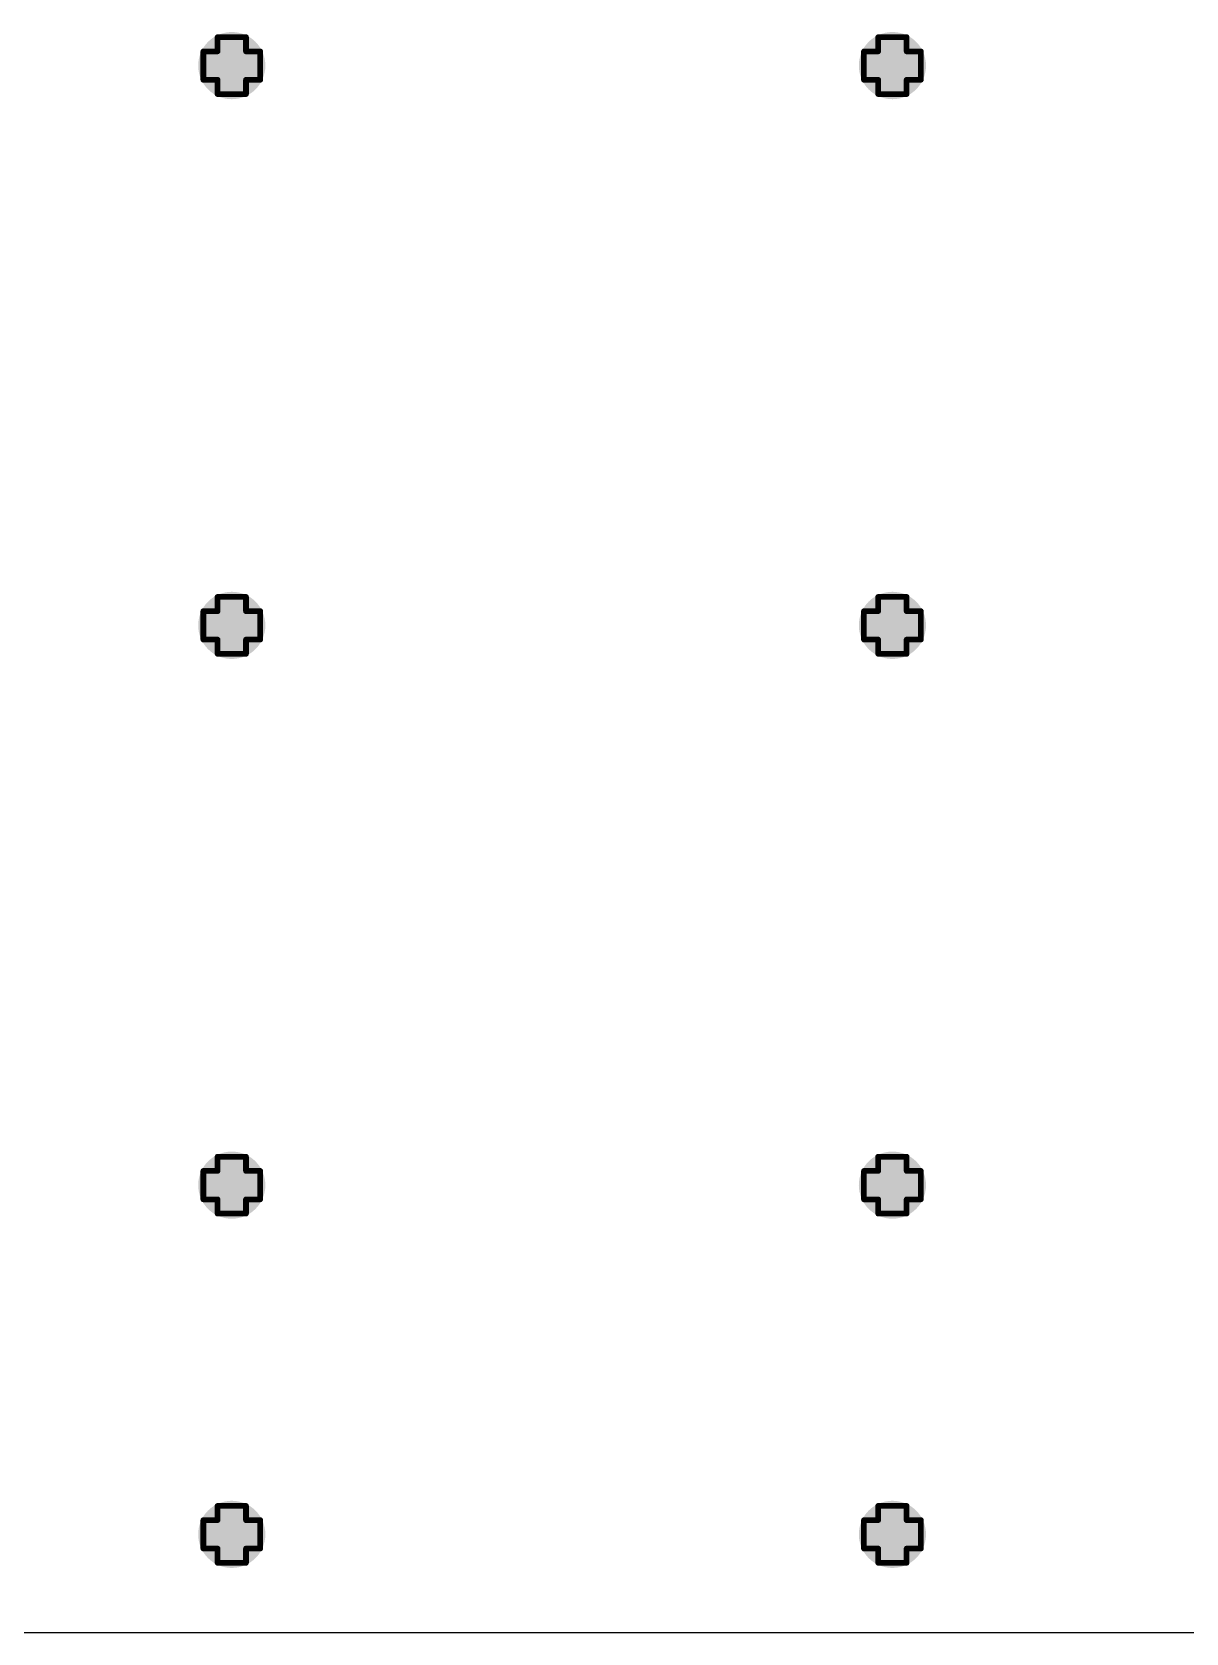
# Model space of a CAD drawing. Header units: inches. Extents: x -0.1 to 10.2, y 0 to 6.5.
# Drawn here: x 3.918 to 4.324, y 0.335 to 0.898 of the extents above; entities that cross this region are included whole.
import ezdxf

# ---------------------------------------------------------------- set-up
doc = ezdxf.new("R2010")
doc.units = ezdxf.units.IN
doc.header["$MEASUREMENT"] = 0
for name, color, linetype in [('Bottom Layer', 5, 'Continuous'), ('Drill Drawing', 1, 'Continuous'), ('Top Layer', 1, 'Continuous'), ('Via Holes', 16, 'Continuous')]:
    doc.layers.add(name, color=color, linetype=linetype)

msp = doc.modelspace()

# ---------------------------------------------------------------- hatches: boundary and pattern name
at = {"layer": 'Bottom Layer'}
h = msp.add_hatch(color=5, dxfattribs=at)
edge = h.paths.add_edge_path()
edge.add_arc((3.98819, 0.88583), 0.01181, 0, 360)
h = msp.add_hatch(color=5, dxfattribs=at)
edge = h.paths.add_edge_path()
edge.add_arc((4.22047, 0.88583), 0.01181, 0, 360)
h = msp.add_hatch(color=5, dxfattribs=at)
edge = h.paths.add_edge_path()
edge.add_arc((3.98819, 0.68898), 0.01181, 0, 360)
h = msp.add_hatch(color=5, dxfattribs=at)
edge = h.paths.add_edge_path()
edge.add_arc((4.22047, 0.68898), 0.01181, 0, 360)
h = msp.add_hatch(color=5, dxfattribs=at)
edge = h.paths.add_edge_path()
edge.add_arc((3.98819, 0.49213), 0.01181, 0, 360)
h = msp.add_hatch(color=5, dxfattribs=at)
edge = h.paths.add_edge_path()
edge.add_arc((4.22047, 0.49213), 0.01181, 0, 360)
h = msp.add_hatch(color=5, dxfattribs=at)
edge = h.paths.add_edge_path()
edge.add_arc((3.98819, 0.36933), 0.01181, 0, 360)
h = msp.add_hatch(color=5, dxfattribs=at)
edge = h.paths.add_edge_path()
edge.add_arc((4.22047, 0.36933), 0.01181, 0, 360)
at = {"layer": 'Top Layer'}
h = msp.add_hatch(color=1, dxfattribs=at)
edge = h.paths.add_edge_path()
edge.add_arc((3.98819, 0.88583), 0.01181, 0, 360)
h = msp.add_hatch(color=1, dxfattribs=at)
edge = h.paths.add_edge_path()
edge.add_arc((4.22047, 0.88583), 0.01181, 0, 360)
h = msp.add_hatch(color=1, dxfattribs=at)
edge = h.paths.add_edge_path()
edge.add_arc((3.98819, 0.68898), 0.01181, 0, 360)
h = msp.add_hatch(color=1, dxfattribs=at)
edge = h.paths.add_edge_path()
edge.add_arc((4.22047, 0.68898), 0.01181, 0, 360)
h = msp.add_hatch(color=1, dxfattribs=at)
edge = h.paths.add_edge_path()
edge.add_arc((3.98819, 0.49213), 0.01181, 0, 360)
h = msp.add_hatch(color=1, dxfattribs=at)
edge = h.paths.add_edge_path()
edge.add_arc((4.22047, 0.49213), 0.01181, 0, 360)
h = msp.add_hatch(color=1, dxfattribs=at)
edge = h.paths.add_edge_path()
edge.add_arc((3.98819, 0.36933), 0.01181, 0, 360)
h = msp.add_hatch(color=1, dxfattribs=at)
edge = h.paths.add_edge_path()
edge.add_arc((4.22047, 0.36933), 0.01181, 0, 360)
at = {"layer": 'Via Holes'}
h = msp.add_hatch(color=7, dxfattribs=at)
edge = h.paths.add_edge_path()
edge.add_arc((3.98819, 0.88583), 0.00591, 0, 360)
h = msp.add_hatch(color=7, dxfattribs=at)
edge = h.paths.add_edge_path()
edge.add_arc((4.22047, 0.88583), 0.00591, 0, 360)
h = msp.add_hatch(color=7, dxfattribs=at)
edge = h.paths.add_edge_path()
edge.add_arc((3.98819, 0.68898), 0.00591, 0, 360)
h = msp.add_hatch(color=7, dxfattribs=at)
edge = h.paths.add_edge_path()
edge.add_arc((4.22047, 0.68898), 0.00591, 0, 360)
h = msp.add_hatch(color=7, dxfattribs=at)
edge = h.paths.add_edge_path()
edge.add_arc((3.98819, 0.49213), 0.00591, 0, 360)
h = msp.add_hatch(color=7, dxfattribs=at)
edge = h.paths.add_edge_path()
edge.add_arc((4.22047, 0.49213), 0.00591, 0, 360)
h = msp.add_hatch(color=7, dxfattribs=at)
edge = h.paths.add_edge_path()
edge.add_arc((3.98819, 0.36933), 0.00591, 0, 360)
h = msp.add_hatch(color=7, dxfattribs=at)
edge = h.paths.add_edge_path()
edge.add_arc((4.22047, 0.36933), 0.00591, 0, 360)

# ---------------------------------------------------------------- linework, layer by layer
at = {"layer": 'Bottom Layer'}
msp.add_line((4.70912, 0.33465), (0.01529, 0.33465), dxfattribs=at)
at = {"layer": 'Drill Drawing'}
for points in [[(3.98319, 0.89083, 0.002, 0.002, 0), (3.98319, 0.89583, 0.002, 0.002, 0)], [(3.98319, 0.89583, 0.002, 0.002, 0), (3.99319, 0.89583, 0.002, 0.002, 0)], [(3.99319, 0.89083, 0.002, 0.002, 0), (3.99319, 0.89583, 0.002, 0.002, 0)], [(4.21547, 0.89083, 0.002, 0.002, 0), (4.21547, 0.89583, 0.002, 0.002, 0)], [(4.21547, 0.89583, 0.002, 0.002, 0), (4.22547, 0.89583, 0.002, 0.002, 0)], [(4.22547, 0.89083, 0.002, 0.002, 0), (4.22547, 0.89583, 0.002, 0.002, 0)], [(3.97819, 0.88083, 0.002, 0.002, 0), (3.97819, 0.89083, 0.002, 0.002, 0)], [(3.97819, 0.89083, 0.002, 0.002, 0), (3.98319, 0.89083, 0.002, 0.002, 0)], [(3.99319, 0.89083, 0.002, 0.002, 0), (3.99819, 0.89083, 0.002, 0.002, 0)], [(3.99819, 0.88083, 0.002, 0.002, 0), (3.99819, 0.89083, 0.002, 0.002, 0)], [(4.21047, 0.88083, 0.002, 0.002, 0), (4.21047, 0.89083, 0.002, 0.002, 0)], [(4.21047, 0.89083, 0.002, 0.002, 0), (4.21547, 0.89083, 0.002, 0.002, 0)], [(4.22547, 0.89083, 0.002, 0.002, 0), (4.23047, 0.89083, 0.002, 0.002, 0)], [(4.23047, 0.88083, 0.002, 0.002, 0), (4.23047, 0.89083, 0.002, 0.002, 0)], [(3.97819, 0.88083, 0.002, 0.002, 0), (3.98319, 0.88083, 0.002, 0.002, 0)], [(3.98319, 0.87583, 0.002, 0.002, 0), (3.98319, 0.88083, 0.002, 0.002, 0)], [(3.99319, 0.88083, 0.002, 0.002, 0), (3.99819, 0.88083, 0.002, 0.002, 0)], [(3.99319, 0.87583, 0.002, 0.002, 0), (3.99319, 0.88083, 0.002, 0.002, 0)], [(4.21047, 0.88083, 0.002, 0.002, 0), (4.21547, 0.88083, 0.002, 0.002, 0)], [(4.21547, 0.87583, 0.002, 0.002, 0), (4.21547, 0.88083, 0.002, 0.002, 0)], [(4.22547, 0.88083, 0.002, 0.002, 0), (4.23047, 0.88083, 0.002, 0.002, 0)], [(4.22547, 0.87583, 0.002, 0.002, 0), (4.22547, 0.88083, 0.002, 0.002, 0)], [(3.98319, 0.87583, 0.002, 0.002, 0), (3.99319, 0.87583, 0.002, 0.002, 0)], [(4.21547, 0.87583, 0.002, 0.002, 0), (4.22547, 0.87583, 0.002, 0.002, 0)], [(3.98319, 0.69398, 0.002, 0.002, 0), (3.98319, 0.69898, 0.002, 0.002, 0)], [(3.98319, 0.69898, 0.002, 0.002, 0), (3.99319, 0.69898, 0.002, 0.002, 0)], [(3.99319, 0.69398, 0.002, 0.002, 0), (3.99319, 0.69898, 0.002, 0.002, 0)], [(4.21547, 0.69398, 0.002, 0.002, 0), (4.21547, 0.69898, 0.002, 0.002, 0)], [(4.21547, 0.69898, 0.002, 0.002, 0), (4.22547, 0.69898, 0.002, 0.002, 0)], [(4.22547, 0.69398, 0.002, 0.002, 0), (4.22547, 0.69898, 0.002, 0.002, 0)], [(3.97819, 0.68398, 0.002, 0.002, 0), (3.97819, 0.69398, 0.002, 0.002, 0)], [(3.97819, 0.69398, 0.002, 0.002, 0), (3.98319, 0.69398, 0.002, 0.002, 0)], [(3.99319, 0.69398, 0.002, 0.002, 0), (3.99819, 0.69398, 0.002, 0.002, 0)], [(3.99819, 0.68398, 0.002, 0.002, 0), (3.99819, 0.69398, 0.002, 0.002, 0)], [(4.21047, 0.68398, 0.002, 0.002, 0), (4.21047, 0.69398, 0.002, 0.002, 0)], [(4.21047, 0.69398, 0.002, 0.002, 0), (4.21547, 0.69398, 0.002, 0.002, 0)], [(4.22547, 0.69398, 0.002, 0.002, 0), (4.23047, 0.69398, 0.002, 0.002, 0)], [(4.23047, 0.68398, 0.002, 0.002, 0), (4.23047, 0.69398, 0.002, 0.002, 0)], [(3.97819, 0.68398, 0.002, 0.002, 0), (3.98319, 0.68398, 0.002, 0.002, 0)], [(3.98319, 0.67898, 0.002, 0.002, 0), (3.98319, 0.68398, 0.002, 0.002, 0)], [(3.99319, 0.68398, 0.002, 0.002, 0), (3.99819, 0.68398, 0.002, 0.002, 0)], [(3.99319, 0.67898, 0.002, 0.002, 0), (3.99319, 0.68398, 0.002, 0.002, 0)], [(4.21047, 0.68398, 0.002, 0.002, 0), (4.21547, 0.68398, 0.002, 0.002, 0)], [(4.21547, 0.67898, 0.002, 0.002, 0), (4.21547, 0.68398, 0.002, 0.002, 0)], [(4.22547, 0.68398, 0.002, 0.002, 0), (4.23047, 0.68398, 0.002, 0.002, 0)], [(4.22547, 0.67898, 0.002, 0.002, 0), (4.22547, 0.68398, 0.002, 0.002, 0)], [(3.98319, 0.67898, 0.002, 0.002, 0), (3.99319, 0.67898, 0.002, 0.002, 0)], [(4.21547, 0.67898, 0.002, 0.002, 0), (4.22547, 0.67898, 0.002, 0.002, 0)], [(3.98319, 0.49713, 0.002, 0.002, 0), (3.98319, 0.50213, 0.002, 0.002, 0)], [(3.98319, 0.50213, 0.002, 0.002, 0), (3.99319, 0.50213, 0.002, 0.002, 0)], [(3.99319, 0.49713, 0.002, 0.002, 0), (3.99319, 0.50213, 0.002, 0.002, 0)], [(4.21547, 0.49713, 0.002, 0.002, 0), (4.21547, 0.50213, 0.002, 0.002, 0)], [(4.21547, 0.50213, 0.002, 0.002, 0), (4.22547, 0.50213, 0.002, 0.002, 0)], [(4.22547, 0.49713, 0.002, 0.002, 0), (4.22547, 0.50213, 0.002, 0.002, 0)], [(3.97819, 0.48713, 0.002, 0.002, 0), (3.97819, 0.49713, 0.002, 0.002, 0)], [(3.97819, 0.49713, 0.002, 0.002, 0), (3.98319, 0.49713, 0.002, 0.002, 0)], [(3.99319, 0.49713, 0.002, 0.002, 0), (3.99819, 0.49713, 0.002, 0.002, 0)], [(3.99819, 0.48713, 0.002, 0.002, 0), (3.99819, 0.49713, 0.002, 0.002, 0)], [(4.21047, 0.48713, 0.002, 0.002, 0), (4.21047, 0.49713, 0.002, 0.002, 0)], [(4.21047, 0.49713, 0.002, 0.002, 0), (4.21547, 0.49713, 0.002, 0.002, 0)], [(4.22547, 0.49713, 0.002, 0.002, 0), (4.23047, 0.49713, 0.002, 0.002, 0)], [(4.23047, 0.48713, 0.002, 0.002, 0), (4.23047, 0.49713, 0.002, 0.002, 0)], [(3.97819, 0.48713, 0.002, 0.002, 0), (3.98319, 0.48713, 0.002, 0.002, 0)], [(3.98319, 0.48213, 0.002, 0.002, 0), (3.98319, 0.48713, 0.002, 0.002, 0)], [(3.99319, 0.48713, 0.002, 0.002, 0), (3.99819, 0.48713, 0.002, 0.002, 0)], [(3.99319, 0.48213, 0.002, 0.002, 0), (3.99319, 0.48713, 0.002, 0.002, 0)], [(4.21047, 0.48713, 0.002, 0.002, 0), (4.21547, 0.48713, 0.002, 0.002, 0)], [(4.21547, 0.48213, 0.002, 0.002, 0), (4.21547, 0.48713, 0.002, 0.002, 0)], [(4.22547, 0.48713, 0.002, 0.002, 0), (4.23047, 0.48713, 0.002, 0.002, 0)], [(4.22547, 0.48213, 0.002, 0.002, 0), (4.22547, 0.48713, 0.002, 0.002, 0)], [(3.98319, 0.48213, 0.002, 0.002, 0), (3.99319, 0.48213, 0.002, 0.002, 0)], [(4.21547, 0.48213, 0.002, 0.002, 0), (4.22547, 0.48213, 0.002, 0.002, 0)], [(3.98319, 0.37433, 0.002, 0.002, 0), (3.98319, 0.37933, 0.002, 0.002, 0)], [(3.98319, 0.37933, 0.002, 0.002, 0), (3.99319, 0.37933, 0.002, 0.002, 0)], [(3.99319, 0.37433, 0.002, 0.002, 0), (3.99319, 0.37933, 0.002, 0.002, 0)], [(4.21547, 0.37433, 0.002, 0.002, 0), (4.21547, 0.37933, 0.002, 0.002, 0)], [(4.21547, 0.37933, 0.002, 0.002, 0), (4.22547, 0.37933, 0.002, 0.002, 0)], [(4.22547, 0.37433, 0.002, 0.002, 0), (4.22547, 0.37933, 0.002, 0.002, 0)], [(3.97819, 0.36433, 0.002, 0.002, 0), (3.97819, 0.37433, 0.002, 0.002, 0)], [(3.97819, 0.37433, 0.002, 0.002, 0), (3.98319, 0.37433, 0.002, 0.002, 0)], [(3.99319, 0.37433, 0.002, 0.002, 0), (3.99819, 0.37433, 0.002, 0.002, 0)], [(3.99819, 0.36433, 0.002, 0.002, 0), (3.99819, 0.37433, 0.002, 0.002, 0)], [(4.21047, 0.36433, 0.002, 0.002, 0), (4.21047, 0.37433, 0.002, 0.002, 0)], [(4.21047, 0.37433, 0.002, 0.002, 0), (4.21547, 0.37433, 0.002, 0.002, 0)], [(4.22547, 0.37433, 0.002, 0.002, 0), (4.23047, 0.37433, 0.002, 0.002, 0)], [(4.23047, 0.36433, 0.002, 0.002, 0), (4.23047, 0.37433, 0.002, 0.002, 0)], [(3.97819, 0.36433, 0.002, 0.002, 0), (3.98319, 0.36433, 0.002, 0.002, 0)], [(3.98319, 0.35933, 0.002, 0.002, 0), (3.98319, 0.36433, 0.002, 0.002, 0)], [(3.98319, 0.35933, 0.002, 0.002, 0), (3.99319, 0.35933, 0.002, 0.002, 0)], [(3.99319, 0.36433, 0.002, 0.002, 0), (3.99819, 0.36433, 0.002, 0.002, 0)], [(3.99319, 0.35933, 0.002, 0.002, 0), (3.99319, 0.36433, 0.002, 0.002, 0)], [(4.21047, 0.36433, 0.002, 0.002, 0), (4.21547, 0.36433, 0.002, 0.002, 0)], [(4.21547, 0.35933, 0.002, 0.002, 0), (4.21547, 0.36433, 0.002, 0.002, 0)], [(4.21547, 0.35933, 0.002, 0.002, 0), (4.22547, 0.35933, 0.002, 0.002, 0)], [(4.22547, 0.36433, 0.002, 0.002, 0), (4.23047, 0.36433, 0.002, 0.002, 0)], [(4.22547, 0.35933, 0.002, 0.002, 0), (4.22547, 0.36433, 0.002, 0.002, 0)]]:
    msp.add_lwpolyline(points, format="xyseb", dxfattribs=at)
for points in [[(3.98269, 0.89583, 0.001, 0.001, 1), (3.98369, 0.89583, 0.001, 0.001, 1)], [(3.98269, 0.89583, 0.001, 0.001, 1), (3.98369, 0.89583, 0.001, 0.001, 1)], [(3.99269, 0.89583, 0.001, 0.001, 1), (3.99369, 0.89583, 0.001, 0.001, 1)], [(3.99269, 0.89583, 0.001, 0.001, 1), (3.99369, 0.89583, 0.001, 0.001, 1)], [(4.21497, 0.89583, 0.001, 0.001, 1), (4.21597, 0.89583, 0.001, 0.001, 1)], [(4.21497, 0.89583, 0.001, 0.001, 1), (4.21597, 0.89583, 0.001, 0.001, 1)], [(4.22497, 0.89583, 0.001, 0.001, 1), (4.22597, 0.89583, 0.001, 0.001, 1)], [(4.22497, 0.89583, 0.001, 0.001, 1), (4.22597, 0.89583, 0.001, 0.001, 1)], [(3.97769, 0.89083, 0.001, 0.001, 1), (3.97869, 0.89083, 0.001, 0.001, 1)], [(3.97769, 0.89083, 0.001, 0.001, 1), (3.97869, 0.89083, 0.001, 0.001, 1)], [(3.98269, 0.89083, 0.001, 0.001, 1), (3.98369, 0.89083, 0.001, 0.001, 1)], [(3.98269, 0.89083, 0.001, 0.001, 1), (3.98369, 0.89083, 0.001, 0.001, 1)], [(3.99269, 0.89083, 0.001, 0.001, 1), (3.99369, 0.89083, 0.001, 0.001, 1)], [(3.99269, 0.89083, 0.001, 0.001, 1), (3.99369, 0.89083, 0.001, 0.001, 1)], [(3.99769, 0.89083, 0.001, 0.001, 1), (3.99869, 0.89083, 0.001, 0.001, 1)], [(3.99769, 0.89083, 0.001, 0.001, 1), (3.99869, 0.89083, 0.001, 0.001, 1)], [(4.20997, 0.89083, 0.001, 0.001, 1), (4.21097, 0.89083, 0.001, 0.001, 1)], [(4.20997, 0.89083, 0.001, 0.001, 1), (4.21097, 0.89083, 0.001, 0.001, 1)], [(4.21497, 0.89083, 0.001, 0.001, 1), (4.21597, 0.89083, 0.001, 0.001, 1)], [(4.21497, 0.89083, 0.001, 0.001, 1), (4.21597, 0.89083, 0.001, 0.001, 1)], [(4.22497, 0.89083, 0.001, 0.001, 1), (4.22597, 0.89083, 0.001, 0.001, 1)], [(4.22497, 0.89083, 0.001, 0.001, 1), (4.22597, 0.89083, 0.001, 0.001, 1)], [(4.22997, 0.89083, 0.001, 0.001, 1), (4.23097, 0.89083, 0.001, 0.001, 1)], [(4.22997, 0.89083, 0.001, 0.001, 1), (4.23097, 0.89083, 0.001, 0.001, 1)], [(3.97769, 0.88083, 0.001, 0.001, 1), (3.97869, 0.88083, 0.001, 0.001, 1)], [(3.97769, 0.88083, 0.001, 0.001, 1), (3.97869, 0.88083, 0.001, 0.001, 1)], [(3.98269, 0.88083, 0.001, 0.001, 1), (3.98369, 0.88083, 0.001, 0.001, 1)], [(3.98269, 0.88083, 0.001, 0.001, 1), (3.98369, 0.88083, 0.001, 0.001, 1)], [(3.99269, 0.88083, 0.001, 0.001, 1), (3.99369, 0.88083, 0.001, 0.001, 1)], [(3.99269, 0.88083, 0.001, 0.001, 1), (3.99369, 0.88083, 0.001, 0.001, 1)], [(3.99769, 0.88083, 0.001, 0.001, 1), (3.99869, 0.88083, 0.001, 0.001, 1)], [(3.99769, 0.88083, 0.001, 0.001, 1), (3.99869, 0.88083, 0.001, 0.001, 1)], [(4.20997, 0.88083, 0.001, 0.001, 1), (4.21097, 0.88083, 0.001, 0.001, 1)], [(4.20997, 0.88083, 0.001, 0.001, 1), (4.21097, 0.88083, 0.001, 0.001, 1)], [(4.21497, 0.88083, 0.001, 0.001, 1), (4.21597, 0.88083, 0.001, 0.001, 1)], [(4.21497, 0.88083, 0.001, 0.001, 1), (4.21597, 0.88083, 0.001, 0.001, 1)], [(4.22497, 0.88083, 0.001, 0.001, 1), (4.22597, 0.88083, 0.001, 0.001, 1)], [(4.22497, 0.88083, 0.001, 0.001, 1), (4.22597, 0.88083, 0.001, 0.001, 1)], [(4.22997, 0.88083, 0.001, 0.001, 1), (4.23097, 0.88083, 0.001, 0.001, 1)], [(4.22997, 0.88083, 0.001, 0.001, 1), (4.23097, 0.88083, 0.001, 0.001, 1)], [(3.98269, 0.87583, 0.001, 0.001, 1), (3.98369, 0.87583, 0.001, 0.001, 1)], [(3.98269, 0.87583, 0.001, 0.001, 1), (3.98369, 0.87583, 0.001, 0.001, 1)], [(3.99269, 0.87583, 0.001, 0.001, 1), (3.99369, 0.87583, 0.001, 0.001, 1)], [(3.99269, 0.87583, 0.001, 0.001, 1), (3.99369, 0.87583, 0.001, 0.001, 1)], [(4.21497, 0.87583, 0.001, 0.001, 1), (4.21597, 0.87583, 0.001, 0.001, 1)], [(4.21497, 0.87583, 0.001, 0.001, 1), (4.21597, 0.87583, 0.001, 0.001, 1)], [(4.22497, 0.87583, 0.001, 0.001, 1), (4.22597, 0.87583, 0.001, 0.001, 1)], [(4.22497, 0.87583, 0.001, 0.001, 1), (4.22597, 0.87583, 0.001, 0.001, 1)], [(3.98269, 0.69898, 0.001, 0.001, 1), (3.98369, 0.69898, 0.001, 0.001, 1)], [(3.98269, 0.69898, 0.001, 0.001, 1), (3.98369, 0.69898, 0.001, 0.001, 1)], [(3.99269, 0.69898, 0.001, 0.001, 1), (3.99369, 0.69898, 0.001, 0.001, 1)], [(3.99269, 0.69898, 0.001, 0.001, 1), (3.99369, 0.69898, 0.001, 0.001, 1)], [(4.21497, 0.69898, 0.001, 0.001, 1), (4.21597, 0.69898, 0.001, 0.001, 1)], [(4.21497, 0.69898, 0.001, 0.001, 1), (4.21597, 0.69898, 0.001, 0.001, 1)], [(4.22497, 0.69898, 0.001, 0.001, 1), (4.22597, 0.69898, 0.001, 0.001, 1)], [(4.22497, 0.69898, 0.001, 0.001, 1), (4.22597, 0.69898, 0.001, 0.001, 1)], [(3.97769, 0.69398, 0.001, 0.001, 1), (3.97869, 0.69398, 0.001, 0.001, 1)], [(3.97769, 0.69398, 0.001, 0.001, 1), (3.97869, 0.69398, 0.001, 0.001, 1)], [(3.98269, 0.69398, 0.001, 0.001, 1), (3.98369, 0.69398, 0.001, 0.001, 1)], [(3.98269, 0.69398, 0.001, 0.001, 1), (3.98369, 0.69398, 0.001, 0.001, 1)], [(3.99269, 0.69398, 0.001, 0.001, 1), (3.99369, 0.69398, 0.001, 0.001, 1)], [(3.99269, 0.69398, 0.001, 0.001, 1), (3.99369, 0.69398, 0.001, 0.001, 1)], [(3.99769, 0.69398, 0.001, 0.001, 1), (3.99869, 0.69398, 0.001, 0.001, 1)], [(3.99769, 0.69398, 0.001, 0.001, 1), (3.99869, 0.69398, 0.001, 0.001, 1)], [(4.20997, 0.69398, 0.001, 0.001, 1), (4.21097, 0.69398, 0.001, 0.001, 1)], [(4.20997, 0.69398, 0.001, 0.001, 1), (4.21097, 0.69398, 0.001, 0.001, 1)], [(4.21497, 0.69398, 0.001, 0.001, 1), (4.21597, 0.69398, 0.001, 0.001, 1)], [(4.21497, 0.69398, 0.001, 0.001, 1), (4.21597, 0.69398, 0.001, 0.001, 1)], [(4.22497, 0.69398, 0.001, 0.001, 1), (4.22597, 0.69398, 0.001, 0.001, 1)], [(4.22497, 0.69398, 0.001, 0.001, 1), (4.22597, 0.69398, 0.001, 0.001, 1)], [(4.22997, 0.69398, 0.001, 0.001, 1), (4.23097, 0.69398, 0.001, 0.001, 1)], [(4.22997, 0.69398, 0.001, 0.001, 1), (4.23097, 0.69398, 0.001, 0.001, 1)], [(3.97769, 0.68398, 0.001, 0.001, 1), (3.97869, 0.68398, 0.001, 0.001, 1)], [(3.97769, 0.68398, 0.001, 0.001, 1), (3.97869, 0.68398, 0.001, 0.001, 1)], [(3.98269, 0.68398, 0.001, 0.001, 1), (3.98369, 0.68398, 0.001, 0.001, 1)], [(3.98269, 0.68398, 0.001, 0.001, 1), (3.98369, 0.68398, 0.001, 0.001, 1)], [(3.99269, 0.68398, 0.001, 0.001, 1), (3.99369, 0.68398, 0.001, 0.001, 1)], [(3.99269, 0.68398, 0.001, 0.001, 1), (3.99369, 0.68398, 0.001, 0.001, 1)], [(3.99769, 0.68398, 0.001, 0.001, 1), (3.99869, 0.68398, 0.001, 0.001, 1)], [(3.99769, 0.68398, 0.001, 0.001, 1), (3.99869, 0.68398, 0.001, 0.001, 1)], [(4.20997, 0.68398, 0.001, 0.001, 1), (4.21097, 0.68398, 0.001, 0.001, 1)], [(4.20997, 0.68398, 0.001, 0.001, 1), (4.21097, 0.68398, 0.001, 0.001, 1)], [(4.21497, 0.68398, 0.001, 0.001, 1), (4.21597, 0.68398, 0.001, 0.001, 1)], [(4.21497, 0.68398, 0.001, 0.001, 1), (4.21597, 0.68398, 0.001, 0.001, 1)], [(4.22497, 0.68398, 0.001, 0.001, 1), (4.22597, 0.68398, 0.001, 0.001, 1)], [(4.22497, 0.68398, 0.001, 0.001, 1), (4.22597, 0.68398, 0.001, 0.001, 1)], [(4.22997, 0.68398, 0.001, 0.001, 1), (4.23097, 0.68398, 0.001, 0.001, 1)], [(4.22997, 0.68398, 0.001, 0.001, 1), (4.23097, 0.68398, 0.001, 0.001, 1)], [(3.98269, 0.67898, 0.001, 0.001, 1), (3.98369, 0.67898, 0.001, 0.001, 1)], [(3.98269, 0.67898, 0.001, 0.001, 1), (3.98369, 0.67898, 0.001, 0.001, 1)], [(3.99269, 0.67898, 0.001, 0.001, 1), (3.99369, 0.67898, 0.001, 0.001, 1)], [(3.99269, 0.67898, 0.001, 0.001, 1), (3.99369, 0.67898, 0.001, 0.001, 1)], [(4.21497, 0.67898, 0.001, 0.001, 1), (4.21597, 0.67898, 0.001, 0.001, 1)], [(4.21497, 0.67898, 0.001, 0.001, 1), (4.21597, 0.67898, 0.001, 0.001, 1)], [(4.22497, 0.67898, 0.001, 0.001, 1), (4.22597, 0.67898, 0.001, 0.001, 1)], [(4.22497, 0.67898, 0.001, 0.001, 1), (4.22597, 0.67898, 0.001, 0.001, 1)], [(3.98269, 0.50213, 0.001, 0.001, 1), (3.98369, 0.50213, 0.001, 0.001, 1)], [(3.98269, 0.50213, 0.001, 0.001, 1), (3.98369, 0.50213, 0.001, 0.001, 1)], [(3.99269, 0.50213, 0.001, 0.001, 1), (3.99369, 0.50213, 0.001, 0.001, 1)], [(3.99269, 0.50213, 0.001, 0.001, 1), (3.99369, 0.50213, 0.001, 0.001, 1)], [(4.21497, 0.50213, 0.001, 0.001, 1), (4.21597, 0.50213, 0.001, 0.001, 1)], [(4.21497, 0.50213, 0.001, 0.001, 1), (4.21597, 0.50213, 0.001, 0.001, 1)], [(4.22497, 0.50213, 0.001, 0.001, 1), (4.22597, 0.50213, 0.001, 0.001, 1)], [(4.22497, 0.50213, 0.001, 0.001, 1), (4.22597, 0.50213, 0.001, 0.001, 1)], [(3.97769, 0.49713, 0.001, 0.001, 1), (3.97869, 0.49713, 0.001, 0.001, 1)], [(3.97769, 0.49713, 0.001, 0.001, 1), (3.97869, 0.49713, 0.001, 0.001, 1)], [(3.98269, 0.49713, 0.001, 0.001, 1), (3.98369, 0.49713, 0.001, 0.001, 1)], [(3.98269, 0.49713, 0.001, 0.001, 1), (3.98369, 0.49713, 0.001, 0.001, 1)], [(3.99269, 0.49713, 0.001, 0.001, 1), (3.99369, 0.49713, 0.001, 0.001, 1)], [(3.99269, 0.49713, 0.001, 0.001, 1), (3.99369, 0.49713, 0.001, 0.001, 1)], [(3.99769, 0.49713, 0.001, 0.001, 1), (3.99869, 0.49713, 0.001, 0.001, 1)], [(3.99769, 0.49713, 0.001, 0.001, 1), (3.99869, 0.49713, 0.001, 0.001, 1)], [(4.20997, 0.49713, 0.001, 0.001, 1), (4.21097, 0.49713, 0.001, 0.001, 1)], [(4.20997, 0.49713, 0.001, 0.001, 1), (4.21097, 0.49713, 0.001, 0.001, 1)], [(4.21497, 0.49713, 0.001, 0.001, 1), (4.21597, 0.49713, 0.001, 0.001, 1)], [(4.21497, 0.49713, 0.001, 0.001, 1), (4.21597, 0.49713, 0.001, 0.001, 1)], [(4.22497, 0.49713, 0.001, 0.001, 1), (4.22597, 0.49713, 0.001, 0.001, 1)], [(4.22497, 0.49713, 0.001, 0.001, 1), (4.22597, 0.49713, 0.001, 0.001, 1)], [(4.22997, 0.49713, 0.001, 0.001, 1), (4.23097, 0.49713, 0.001, 0.001, 1)], [(4.22997, 0.49713, 0.001, 0.001, 1), (4.23097, 0.49713, 0.001, 0.001, 1)], [(3.97769, 0.48713, 0.001, 0.001, 1), (3.97869, 0.48713, 0.001, 0.001, 1)], [(3.97769, 0.48713, 0.001, 0.001, 1), (3.97869, 0.48713, 0.001, 0.001, 1)], [(3.98269, 0.48713, 0.001, 0.001, 1), (3.98369, 0.48713, 0.001, 0.001, 1)], [(3.98269, 0.48713, 0.001, 0.001, 1), (3.98369, 0.48713, 0.001, 0.001, 1)], [(3.99269, 0.48713, 0.001, 0.001, 1), (3.99369, 0.48713, 0.001, 0.001, 1)], [(3.99269, 0.48713, 0.001, 0.001, 1), (3.99369, 0.48713, 0.001, 0.001, 1)], [(3.99769, 0.48713, 0.001, 0.001, 1), (3.99869, 0.48713, 0.001, 0.001, 1)], [(3.99769, 0.48713, 0.001, 0.001, 1), (3.99869, 0.48713, 0.001, 0.001, 1)], [(4.20997, 0.48713, 0.001, 0.001, 1), (4.21097, 0.48713, 0.001, 0.001, 1)], [(4.20997, 0.48713, 0.001, 0.001, 1), (4.21097, 0.48713, 0.001, 0.001, 1)], [(4.21497, 0.48713, 0.001, 0.001, 1), (4.21597, 0.48713, 0.001, 0.001, 1)], [(4.21497, 0.48713, 0.001, 0.001, 1), (4.21597, 0.48713, 0.001, 0.001, 1)], [(4.22497, 0.48713, 0.001, 0.001, 1), (4.22597, 0.48713, 0.001, 0.001, 1)], [(4.22497, 0.48713, 0.001, 0.001, 1), (4.22597, 0.48713, 0.001, 0.001, 1)], [(4.22997, 0.48713, 0.001, 0.001, 1), (4.23097, 0.48713, 0.001, 0.001, 1)], [(4.22997, 0.48713, 0.001, 0.001, 1), (4.23097, 0.48713, 0.001, 0.001, 1)], [(3.98269, 0.48213, 0.001, 0.001, 1), (3.98369, 0.48213, 0.001, 0.001, 1)], [(3.98269, 0.48213, 0.001, 0.001, 1), (3.98369, 0.48213, 0.001, 0.001, 1)], [(3.99269, 0.48213, 0.001, 0.001, 1), (3.99369, 0.48213, 0.001, 0.001, 1)], [(3.99269, 0.48213, 0.001, 0.001, 1), (3.99369, 0.48213, 0.001, 0.001, 1)], [(4.21497, 0.48213, 0.001, 0.001, 1), (4.21597, 0.48213, 0.001, 0.001, 1)], [(4.21497, 0.48213, 0.001, 0.001, 1), (4.21597, 0.48213, 0.001, 0.001, 1)], [(4.22497, 0.48213, 0.001, 0.001, 1), (4.22597, 0.48213, 0.001, 0.001, 1)], [(4.22497, 0.48213, 0.001, 0.001, 1), (4.22597, 0.48213, 0.001, 0.001, 1)], [(3.98269, 0.37933, 0.001, 0.001, 1), (3.98369, 0.37933, 0.001, 0.001, 1)], [(3.98269, 0.37933, 0.001, 0.001, 1), (3.98369, 0.37933, 0.001, 0.001, 1)], [(3.99269, 0.37933, 0.001, 0.001, 1), (3.99369, 0.37933, 0.001, 0.001, 1)], [(3.99269, 0.37933, 0.001, 0.001, 1), (3.99369, 0.37933, 0.001, 0.001, 1)], [(4.21497, 0.37933, 0.001, 0.001, 1), (4.21597, 0.37933, 0.001, 0.001, 1)], [(4.21497, 0.37933, 0.001, 0.001, 1), (4.21597, 0.37933, 0.001, 0.001, 1)], [(4.22497, 0.37933, 0.001, 0.001, 1), (4.22597, 0.37933, 0.001, 0.001, 1)], [(4.22497, 0.37933, 0.001, 0.001, 1), (4.22597, 0.37933, 0.001, 0.001, 1)], [(3.97769, 0.37433, 0.001, 0.001, 1), (3.97869, 0.37433, 0.001, 0.001, 1)], [(3.97769, 0.37433, 0.001, 0.001, 1), (3.97869, 0.37433, 0.001, 0.001, 1)], [(3.98269, 0.37433, 0.001, 0.001, 1), (3.98369, 0.37433, 0.001, 0.001, 1)], [(3.98269, 0.37433, 0.001, 0.001, 1), (3.98369, 0.37433, 0.001, 0.001, 1)], [(3.99269, 0.37433, 0.001, 0.001, 1), (3.99369, 0.37433, 0.001, 0.001, 1)], [(3.99269, 0.37433, 0.001, 0.001, 1), (3.99369, 0.37433, 0.001, 0.001, 1)], [(3.99769, 0.37433, 0.001, 0.001, 1), (3.99869, 0.37433, 0.001, 0.001, 1)], [(3.99769, 0.37433, 0.001, 0.001, 1), (3.99869, 0.37433, 0.001, 0.001, 1)], [(4.20997, 0.37433, 0.001, 0.001, 1), (4.21097, 0.37433, 0.001, 0.001, 1)], [(4.20997, 0.37433, 0.001, 0.001, 1), (4.21097, 0.37433, 0.001, 0.001, 1)], [(4.21497, 0.37433, 0.001, 0.001, 1), (4.21597, 0.37433, 0.001, 0.001, 1)], [(4.21497, 0.37433, 0.001, 0.001, 1), (4.21597, 0.37433, 0.001, 0.001, 1)], [(4.22497, 0.37433, 0.001, 0.001, 1), (4.22597, 0.37433, 0.001, 0.001, 1)], [(4.22497, 0.37433, 0.001, 0.001, 1), (4.22597, 0.37433, 0.001, 0.001, 1)], [(4.22997, 0.37433, 0.001, 0.001, 1), (4.23097, 0.37433, 0.001, 0.001, 1)], [(4.22997, 0.37433, 0.001, 0.001, 1), (4.23097, 0.37433, 0.001, 0.001, 1)], [(3.97769, 0.36433, 0.001, 0.001, 1), (3.97869, 0.36433, 0.001, 0.001, 1)], [(3.97769, 0.36433, 0.001, 0.001, 1), (3.97869, 0.36433, 0.001, 0.001, 1)], [(3.98269, 0.36433, 0.001, 0.001, 1), (3.98369, 0.36433, 0.001, 0.001, 1)], [(3.98269, 0.36433, 0.001, 0.001, 1), (3.98369, 0.36433, 0.001, 0.001, 1)], [(3.98269, 0.35933, 0.001, 0.001, 1), (3.98369, 0.35933, 0.001, 0.001, 1)], [(3.98269, 0.35933, 0.001, 0.001, 1), (3.98369, 0.35933, 0.001, 0.001, 1)], [(3.99269, 0.36433, 0.001, 0.001, 1), (3.99369, 0.36433, 0.001, 0.001, 1)], [(3.99269, 0.36433, 0.001, 0.001, 1), (3.99369, 0.36433, 0.001, 0.001, 1)], [(3.99269, 0.35933, 0.001, 0.001, 1), (3.99369, 0.35933, 0.001, 0.001, 1)], [(3.99269, 0.35933, 0.001, 0.001, 1), (3.99369, 0.35933, 0.001, 0.001, 1)], [(3.99769, 0.36433, 0.001, 0.001, 1), (3.99869, 0.36433, 0.001, 0.001, 1)], [(3.99769, 0.36433, 0.001, 0.001, 1), (3.99869, 0.36433, 0.001, 0.001, 1)], [(4.20997, 0.36433, 0.001, 0.001, 1), (4.21097, 0.36433, 0.001, 0.001, 1)], [(4.20997, 0.36433, 0.001, 0.001, 1), (4.21097, 0.36433, 0.001, 0.001, 1)], [(4.21497, 0.36433, 0.001, 0.001, 1), (4.21597, 0.36433, 0.001, 0.001, 1)], [(4.21497, 0.36433, 0.001, 0.001, 1), (4.21597, 0.36433, 0.001, 0.001, 1)], [(4.21497, 0.35933, 0.001, 0.001, 1), (4.21597, 0.35933, 0.001, 0.001, 1)], [(4.21497, 0.35933, 0.001, 0.001, 1), (4.21597, 0.35933, 0.001, 0.001, 1)], [(4.22497, 0.36433, 0.001, 0.001, 1), (4.22597, 0.36433, 0.001, 0.001, 1)], [(4.22497, 0.36433, 0.001, 0.001, 1), (4.22597, 0.36433, 0.001, 0.001, 1)], [(4.22497, 0.35933, 0.001, 0.001, 1), (4.22597, 0.35933, 0.001, 0.001, 1)], [(4.22497, 0.35933, 0.001, 0.001, 1), (4.22597, 0.35933, 0.001, 0.001, 1)], [(4.22997, 0.36433, 0.001, 0.001, 1), (4.23097, 0.36433, 0.001, 0.001, 1)], [(4.22997, 0.36433, 0.001, 0.001, 1), (4.23097, 0.36433, 0.001, 0.001, 1)]]:
    msp.add_lwpolyline(points, format="xyseb", close=True, dxfattribs=at)
at = {"layer": 'Top Layer'}
msp.add_line((4.70912, 0.33465), (0.01529, 0.33465), dxfattribs=at)

doc.saveas('drawing.dxf')
